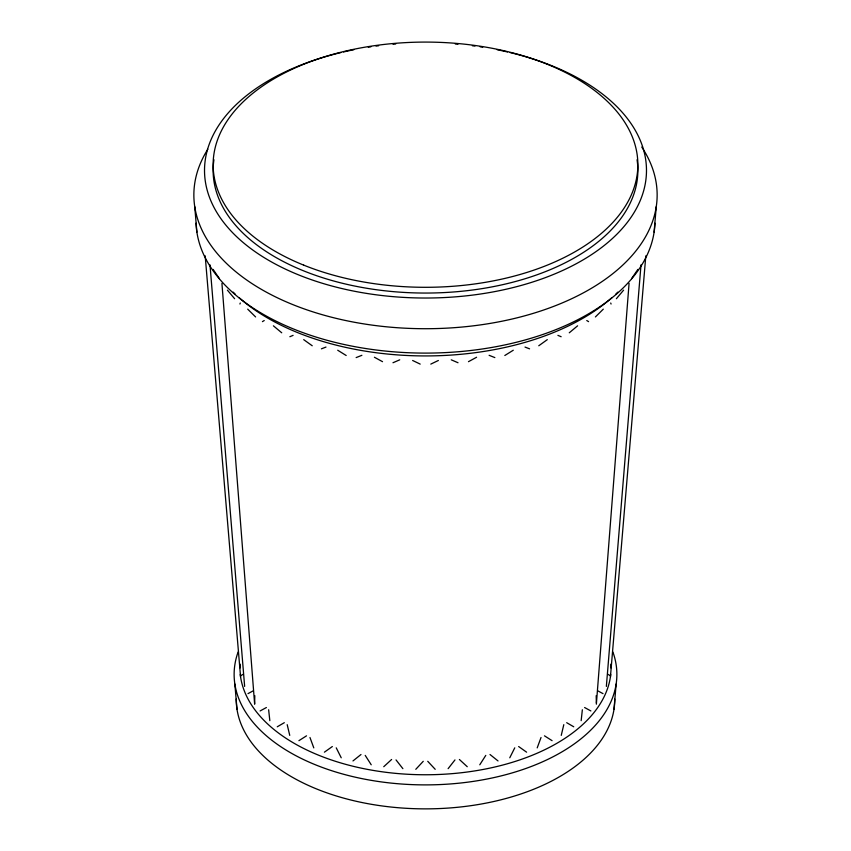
<?xml version="1.0" encoding="UTF-8"?>
<svg xmlns="http://www.w3.org/2000/svg" width="851" height="851" viewBox="0 0 851 851"><rect width="100%" height="100%" fill="white"/><g stroke="black" fill="none" stroke-linecap="round" stroke-linejoin="round"><path stroke-width="1.28" d="M240.142 667.907L240.142 664.163M610.858 667.907L610.858 664.163M254.8 695.65L254.64 704.171L221.93 283.383M596.36 704.171L629.07 283.383M606.359 686.406L641.005 264.852M610.422 676.939L645.813 255.821M614.028 709.128L616.135 684.034M654.111 232.153L656.259 206.633M581.169 720.669L582.35 709.766M561.256 735.381L563.798 724.669M239.929 304.03L240.269 303.02M537.204 747.88L541.034 737.498M509.77 757.784L514.759 747.838M479.773 764.783L485.783 755.39M631.548 278.671L637.867 269.427M448.115 768.666L454.966 759.922M616.379 298.722L623.592 290.159M415.788 769.315L423.255 761.305M595.402 316.944L603.306 309.147M383.748 766.719L391.609 759.475M569.266 332.794L577.606 325.816M352.974 760.943L360.994 754.507M538.757 345.772L547.299 339.645M324.401 752.178L332.347 746.54M298.914 740.668L306.52 735.828M504.813 355.505L513.281 350.229M262.416 321.635L264.236 320.529M277.256 726.786L284.319 722.69M241.269 675.354L243.365 674.173M260.119 710.947L266.395 707.521M468.465 361.675L476.592 357.25M247.992 693.629L253.311 690.789M430.797 364.111L438.361 360.484M392.981 362.739L399.736 359.824M289.851 336.73L293.095 335.358M356.144 357.59L361.888 355.314M321.423 348.836L325.986 347.07M525.014 347.07L529.577 348.836M489.112 355.314L494.856 357.59M557.905 335.358L561.149 336.73M451.264 359.824L458.019 362.739M412.639 360.484L420.203 364.111M597.679 690.789L603.008 693.629M374.408 357.25L382.535 361.675M584.605 707.521L590.881 710.947M607.635 674.173L609.731 675.354M566.681 722.69L573.744 726.786M586.764 320.529L588.584 321.635M337.719 350.229L346.187 355.505M544.48 735.828L552.086 740.668M518.653 746.54L526.599 752.178M303.701 339.645L312.232 345.772M490.006 754.507L498.026 760.943M273.394 325.816L281.734 332.794M459.391 759.475L467.252 766.719M247.694 309.147L255.598 316.944M427.745 761.305L435.212 769.315M227.408 290.159L234.621 298.722M396.034 759.922L402.885 768.666M213.133 269.427L219.452 278.671M365.217 755.39L371.227 764.783M336.241 747.838L341.23 757.784M309.966 737.498L313.796 747.88M610.731 303.02L611.071 304.03M287.202 724.669L289.744 735.381M268.639 709.766L269.831 720.669M205.187 255.821L240.578 676.939M194.741 206.633L196.889 232.153M234.865 684.034L236.972 709.128M209.995 264.852L244.641 686.406M596.2 695.661L596.338 702.958M641.75 147.042A231.642 133.735 0 0 1 427.521 328.709A231.642 133.735 0 0 1 207.825 149.244M510.089 52.571A220.983 127.586 0 0 1 600.817 248.109A220.983 127.586 0 0 1 250.183 248.109A220.983 127.586 0 0 1 340.911 52.571M343.474 51.975A220.983 127.586 0 0 1 353.825 49.752M368.302 47.209A220.983 127.586 0 0 1 370.866 46.816M376.025 46.092A220.983 127.586 0 0 1 378.631 45.763M393.045 44.241A220.983 127.586 0 0 1 395.683 44.029M455.317 44.029A220.983 127.586 0 0 1 457.955 44.241M472.369 45.763A220.983 127.586 0 0 1 474.975 46.092M480.134 46.816A220.983 127.586 0 0 1 482.698 47.209M497.175 49.752A220.983 127.586 0 0 1 507.526 51.975M637.059 159.754A212.367 122.608 0 0 1 425.5 293.052A212.367 122.608 0 0 1 213.941 159.754M614.741 698.969A189.252 109.258 0 0 1 425.5 808.865A189.252 109.258 0 0 1 236.259 698.969M612.911 652.047A191.369 110.481 0 0 1 425.5 784.888A191.369 110.481 0 0 1 238.089 652.047M654.94 223.175A229.493 132.49 0 0 1 425.5 353.101A229.493 132.49 0 0 1 196.06 223.175M610.741 674.46A185.624 107.173 0 0 1 425.5 774.761A185.624 107.173 0 0 1 240.259 674.46M617.815 292.127A222.6 128.522 0 0 1 615.922 293.978M611.975 297.595A222.6 128.522 0 0 1 239.025 297.595M235.078 293.978A222.6 128.522 0 0 1 233.185 292.127M303.69 265.129A212.367 122.608 0 0 0 637.059 175.38A212.367 122.608 0 0 0 335.751 53.57A212.367 122.608 0 0 0 303.69 265.129"/></g></svg>
